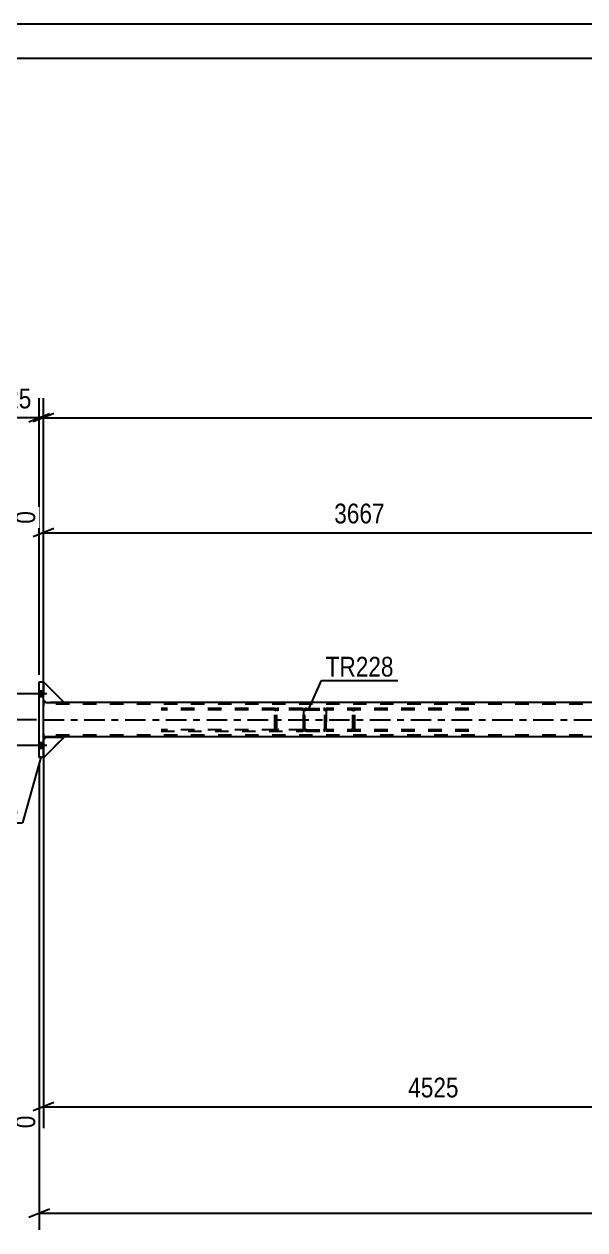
# Model space of a CAD drawing. Header units: millimetres. Extents: x -97 to 744, y -335 to 259.
# Drawn here: x 0 to 81.3, y 84.1 to 259.1 of the extents above; entities that cross this region are included whole.
import ezdxf

# ---------------------------------------------------------------- set-up
doc = ezdxf.new("R2010")
doc.units = ezdxf.units.MM
doc.linetypes.add('DXK_LINE_DOT2', pattern=[3.9198, 1.9599, -1.9599])
doc.linetypes.add('DXK_LINE_DOT3', pattern=[5.9187, 2.979, -0.9799, 0.9799, -0.9799])
doc.styles.add('Arial Narrow', font='ARIALN.TTF', dxfattribs={"height": 0.2})

# ---------------------------------------------------------------- blocks, each defined once
blk = doc.blocks.new('Unknown-761646924-1133')
at = {"color": 5, "linetype": 'Continuous'}
for p, q in [((743.61, 259.06), (-97.39, 259.06)), ((738.61, 254.06), (-92.39, 254.06))]:
    blk.add_line(p, q, dxfattribs=at)
blk = doc.blocks.new('Part-761646924-3802 - 3642')
at = {"color": 7, "linetype": 'DXK_LINE_DOT2'}
for p, q in [((43.99, 159.78), (43.83, 159.75)), ((43.83, 159.75), (43.83, 156.5)), ((43.83, 159.53), (43.88, 159.56)), ((43.88, 159.56), (43.99, 159.58)), ((64.5, 159.78), (43.99, 159.78)), ((64.5, 159.58), (43.99, 159.58)), ((47.63, 159.75), (47.42, 159.78)), ((47.42, 159.58), (47.52, 159.56)), ((47.67, 159.45), (47.69, 159.38)), ((47.69, 156.88), (47.69, 159.38)), ((47.97, 159.38), (47.93, 159.53)), ((47.97, 156.88), (47.97, 159.38)), ((43.88, 156.69), (43.83, 156.72)), ((43.83, 156.5), (43.99, 156.48)), ((43.99, 156.68), (43.88, 156.69)), ((64.5, 156.68), (43.99, 156.68)), ((64.5, 156.48), (43.99, 156.48)), ((47.52, 156.69), (47.42, 156.68)), ((47.42, 156.48), (47.63, 156.51)), ((47.69, 156.88), (47.67, 156.8)), ((47.93, 156.72), (47.97, 156.88))]:
    blk.add_line(p, q, dxfattribs=at)
for centre, radius, start, end in [((47.46, 159.32), 0.251, 32.4105, 75.4453), ((47.5, 159.26), 0.501, 32.4105, 75.4453), ((47.46, 156.93), 0.251, 284.5547, 327.5895), ((47.5, 156.99), 0.501, 284.5547, 327.5895)]:
    blk.add_arc(centre, radius, start, end, dxfattribs=at)
blk = doc.blocks.new('Bolt-761646924-3660 - 3642')
at = {"linetype": 'Continuous'}
for points in [[(2.18, 162.29), (2.18, 161.46), (2.8, 161.46), (2.8, 162.29)], [(2.18, 162.29), (2.18, 161.46), (2.8, 161.46), (2.8, 162.29)], [(2.18, 154.79), (2.18, 153.96), (2.8, 153.96), (2.8, 154.79)], [(2.18, 154.79), (2.18, 153.96), (2.8, 153.96), (2.8, 154.79)]]:
    blk.add_hatch(color=1, dxfattribs=at).paths.add_polyline_path(points)
at = {"color": 1, "linetype": 'Continuous'}
for p, q in [((3.28, 161.88), (0.3, 161.88)), ((3.28, 161.88), (0.3, 161.88)), ((2.8, 162.29), (2.18, 162.29)), ((2.8, 162.29), (2.18, 162.29)), ((2.8, 161.46), (2.18, 161.46)), ((2.8, 161.46), (2.18, 161.46)), ((3.28, 154.38), (0.3, 154.38)), ((3.28, 154.38), (0.3, 154.38)), ((2.8, 154.79), (2.18, 154.79)), ((2.8, 154.79), (2.18, 154.79)), ((2.8, 153.96), (2.18, 153.96)), ((2.8, 153.96), (2.18, 153.96))]:
    blk.add_line(p, q, dxfattribs=at)
blk = doc.blocks.new('Part-761646924-3656 - 3642')
at = {"color": 2, "linetype": 'Continuous'}
for p, q in [((5.8, 160.63), (2.8, 163.63)), ((2.8, 161), (3.18, 160.63)), ((3.18, 160.63), (5.8, 160.63))]:
    blk.add_line(p, q, dxfattribs=at)
at = {"color": 7, "linetype": 'DXK_LINE_DOT2'}
blk.add_line((2.8, 163.63), (2.8, 161), dxfattribs=at)
blk = doc.blocks.new('Part-761646924-3803 - 3642')
at = {"color": 7, "linetype": 'DXK_LINE_DOT2'}
for p, q in [((5.8, 160.63), (2.8, 163.63)), ((2.8, 163.63), (2.8, 161)), ((2.8, 161), (3.18, 160.63)), ((3.18, 160.63), (5.8, 160.63))]:
    blk.add_line(p, q, dxfattribs=at)
blk = doc.blocks.new('Part-761646924-3702 - 3642')
at = {"color": 7, "linetype": 'DXK_LINE_DOT2'}
for p, q in [((2.8, 155.23), (3.18, 155.61)), ((5.8, 155.61), (2.8, 152.61)), ((2.8, 152.61), (2.8, 155.23)), ((3.18, 155.61), (5.8, 155.61))]:
    blk.add_line(p, q, dxfattribs=at)
blk = doc.blocks.new('Part-761646924-3703 - 3642')
at = {"color": 2, "linetype": 'Continuous'}
for p, q in [((3.18, 155.61), (2.8, 155.23)), ((5.8, 155.61), (2.8, 152.61)), ((3.18, 155.61), (5.8, 155.61)), ((2.8, 152.61), (2.8, 152.63))]:
    blk.add_line(p, q, dxfattribs=at)
at = {"color": 7, "linetype": 'DXK_LINE_DOT2'}
blk.add_line((2.8, 155.23), (2.8, 152.63), dxfattribs=at)
blk = doc.blocks.new('Part-761646924-3704 - 3642')
at = {"color": 7, "linetype": 'DXK_LINE_DOT2'}
for p, q in [((2.8, 155.23), (3.18, 155.61)), ((5.8, 155.61), (2.8, 152.61)), ((2.8, 152.61), (2.8, 155.23)), ((3.18, 155.61), (5.8, 155.61))]:
    blk.add_line(p, q, dxfattribs=at)
blk = doc.blocks.new('Part-761646924-3833 - 3642')
at = {"color": 2, "linetype": 'Continuous'}
for p, q in [((2.18, 163.63), (2.8, 163.63)), ((2.18, 152.63), (2.18, 163.63)), ((2.8, 152.63), (2.8, 163.63)), ((2.8, 152.63), (2.18, 152.63))]:
    blk.add_line(p, q, dxfattribs=at)
blk = doc.blocks.new('Part-761646924-3839 - 3642')
at = {"color": 2, "linetype": 'Continuous'}
for p, q in [((3.18, 160.63), (2.8, 160.63)), ((2.8, 156.13), (2.8, 160.13)), ((94.46, 160.63), (5.8, 160.63)), ((115.93, 155.63), (2.8, 155.63))]:
    blk.add_line(p, q, dxfattribs=at)
at = {"color": 7, "linetype": 'DXK_LINE_DOT2'}
for p, q in [((2.8, 160.63), (2.8, 160.13)), ((2.8, 160.63), (2.8, 160.48)), ((347.58, 160.38), (2.8, 160.38)), ((5.8, 160.63), (3.18, 160.63)), ((2.8, 155.93), (2.8, 156.13)), ((2.8, 156.13), (2.8, 155.63)), ((347.58, 155.88), (2.8, 155.88))]:
    blk.add_line(p, q, dxfattribs=at)
at = {"color": 7, "linetype": 'DXK_LINE_DOT3'}
blk.add_line((2.8, 158.13), (347.58, 158.13), dxfattribs=at)
blk = doc.blocks.new('Part-761646924-3882 - 3642')
at = {"color": 7, "linetype": 'DXK_LINE_DOT2'}
for p, q in [((40.56, 159.53), (40.53, 159.38)), ((40.53, 156.88), (40.53, 159.38)), ((40.73, 159.38), (40.74, 159.45)), ((40.73, 156.88), (40.73, 159.38)), ((40.93, 159.78), (40.77, 159.75)), ((40.85, 159.56), (40.93, 159.58)), ((40.93, 159.78), (43.43, 159.78)), ((40.93, 159.58), (43.43, 159.58)), ((43.58, 159.75), (43.43, 159.78)), ((43.43, 159.58), (43.5, 159.56)), ((43.61, 159.45), (43.63, 159.38)), ((43.63, 156.88), (43.63, 159.38)), ((43.83, 159.38), (43.8, 159.53)), ((43.83, 156.88), (43.83, 159.38)), ((40.53, 156.88), (40.56, 156.72)), ((40.74, 156.8), (40.73, 156.88)), ((40.77, 156.51), (40.93, 156.48)), ((40.93, 156.68), (40.85, 156.69)), ((40.93, 156.68), (43.43, 156.68)), ((40.93, 156.48), (43.43, 156.48)), ((43.5, 156.69), (43.43, 156.68)), ((43.43, 156.48), (43.58, 156.51)), ((43.63, 156.88), (43.61, 156.8)), ((43.8, 156.72), (43.83, 156.88))]:
    blk.add_line(p, q, dxfattribs=at)
for centre, radius, start, end in [((40.93, 159.38), 0.4, 112.5, 157.5), ((40.93, 159.38), 0.2, 112.5, 157.5), ((43.43, 159.38), 0.2, 22.5, 67.5), ((43.43, 159.38), 0.4, 22.5, 67.5), ((40.93, 156.88), 0.4, 202.5, 247.5), ((40.93, 156.88), 0.2, 202.5, 247.5), ((43.43, 156.88), 0.2, 292.5, 337.5), ((43.43, 156.88), 0.4, 292.5, 337.5)]:
    blk.add_arc(centre, radius, start, end, dxfattribs=at)
blk = doc.blocks.new('Part-761646924-3884 - 3642')
at = {"color": 7, "linetype": 'DXK_LINE_DOT2'}
for p, q in [((5.8, 160.63), (2.8, 163.63)), ((2.8, 163.63), (2.8, 161)), ((2.8, 161), (3.18, 160.63)), ((3.18, 160.63), (5.8, 160.63))]:
    blk.add_line(p, q, dxfattribs=at)
blk = doc.blocks.new('Part-761646924-3893 - 3642')
at = {"color": 7, "linetype": 'DXK_LINE_DOT2'}
for p, q in [((40.37, 159.78), (19.85, 159.78)), ((40.37, 159.58), (19.85, 159.58)), ((36.43, 159.53), (36.38, 159.38)), ((36.38, 156.88), (36.38, 159.38)), ((36.66, 159.38), (36.68, 159.45)), ((36.66, 156.88), (36.66, 159.38)), ((36.93, 159.78), (36.72, 159.75)), ((36.83, 159.56), (36.93, 159.58)), ((40.37, 159.78), (40.53, 159.75)), ((40.37, 159.58), (40.47, 159.56)), ((40.47, 159.56), (40.53, 159.53)), ((40.53, 159.75), (40.53, 156.5)), ((40.37, 156.68), (19.85, 156.68)), ((19.85, 156.48), (40.37, 156.48)), ((36.38, 156.88), (36.43, 156.72)), ((36.68, 156.8), (36.66, 156.88)), ((36.72, 156.51), (36.93, 156.48)), ((36.93, 156.68), (36.83, 156.69)), ((40.47, 156.69), (40.37, 156.68)), ((40.37, 156.48), (40.53, 156.5)), ((40.53, 156.72), (40.47, 156.69))]:
    blk.add_line(p, q, dxfattribs=at)
for centre, radius, start, end in [((36.85, 159.26), 0.501, 104.5547, 147.5896), ((36.89, 159.32), 0.251, 104.5547, 147.5896), ((36.85, 156.99), 0.501, 212.4104, 255.4453), ((36.89, 156.93), 0.251, 212.4104, 255.4453)]:
    blk.add_arc(centre, radius, start, end, dxfattribs=at)
blk = doc.blocks.new('StraightDimension-761646924-4075 - 3642')
at = {"color": 7, "linetype": 'Continuous'}
for p, q in [((2.18, 164.63), (2.18, 204.8)), ((2.8, 163.13), (2.8, 204.8)), ((0.68, 201.35), (3.68, 202.55)), ((4.3, 202.55), (1.3, 201.35)), ((2.18, 201.95), (2.8, 201.95))]:
    blk.add_line(p, q, dxfattribs=at)
at = {"color": 0}
blk.add_wipeout([(1.65, 202.7), (1.65, 206.9), (-3.21, 206.9), (-3.21, 202.7)], dxfattribs=at)
at = {"color": 7, "linetype": 'Continuous'}
blk.add_line((2.18, 201.95), (-3.73, 201.95), dxfattribs=at)
blk.add_line((2.18, 201.95), (-3.73, 201.95), dxfattribs=at)
at = {"color": 3, "style": 'Arial Narrow'}
blk.add_text('25', height=2.863, dxfattribs=at).set_placement((-2.61, 203.3))
blk = doc.blocks.new('StraightDimension-761646924-4010 - 3642')
at = {"color": 7, "linetype": 'Continuous'}
for p, q in [((-7.71, 163.38), (-6.51, 160.38)), ((1.18, 161.88), (-9.96, 161.88)), ((-7.11, 158.13), (-7.11, 161.88)), ((-6.51, 156.63), (-7.71, 159.63)), ((1.8, 158.13), (-9.96, 158.13))]:
    blk.add_line(p, q, dxfattribs=at)
at = {"color": 0}
blk.add_wipeout([(-7.86, 169.09), (-12.06, 169.09), (-12.06, 162.4), (-7.86, 162.4)], dxfattribs=at)
at = {"color": 7, "linetype": 'Continuous'}
blk.add_line((-7.11, 161.88), (-7.11, 169.61), dxfattribs=at)
blk.add_line((-7.11, 161.88), (-7.11, 169.61), dxfattribs=at)
at = {"color": 3, "style": 'Arial Narrow'}
blk.add_text('150', height=2.863, rotation=90.0002, dxfattribs=at).set_placement((-8.46, 163))
blk = doc.blocks.new('StraightDimension-761646924-3935 - 3642')
at = {"color": 7, "linetype": 'Continuous'}
for p, q in [((94.46, 161.91), (94.46, 193.88)), ((2.8, 161.63), (2.8, 188.39)), ((4.3, 185.87), (1.3, 184.67)), ((92.96, 184.67), (95.96, 185.87)), ((2.8, 185.27), (94.46, 185.27))]:
    blk.add_line(p, q, dxfattribs=at)
at = {"color": 0, "linetype": 'Continuous'}
for points in [[(93.86, 194.48), (89.66, 194.48), (89.66, 185.97), (93.86, 185.97)], [(2.2, 188.99), (-2, 188.99), (-2, 185.97), (2.2, 185.97)]]:
    blk.add_wipeout(points, dxfattribs=at)
at = {"color": 0}
blk.add_wipeout([(52.89, 186.02), (52.89, 190.22), (44.38, 190.22), (44.38, 186.02)], dxfattribs=at)
at = {"color": 3, "linetype": 'Continuous', "style": 'Arial Narrow'}
for s, height, p in [('3667', 2.863, (93.26, 186.57)), ('0', 2.86, (1.6, 186.57))]:
    blk.add_text(s, height=height, rotation=90.0002, dxfattribs=at).set_placement(p)
at = {"color": 3, "style": 'Arial Narrow'}
blk.add_text('3667', height=2.863, dxfattribs=at).set_placement((44.98, 186.62))
blk = doc.blocks.new('StraightDimension-761646924-3977 - 3642')
at = {"color": 7, "linetype": 'Continuous'}
for p, q in [((2.8, 154.61), (2.8, 98.86)), ((115.93, 150.55), (115.93, 93.37)), ((4.3, 102.58), (1.3, 101.38)), ((2.8, 101.98), (115.93, 101.98)), ((114.43, 101.38), (117.43, 102.58))]:
    blk.add_line(p, q, dxfattribs=at)
at = {"color": 0}
blk.add_wipeout([(63.62, 102.73), (63.62, 106.93), (55.11, 106.93), (55.11, 102.73)], dxfattribs=at)
at = {"color": 0, "linetype": 'Continuous'}
for points in [[(2.2, 101.28), (-2, 101.28), (-2, 98.26), (2.2, 98.26)], [(115.33, 101.28), (111.13, 101.28), (111.13, 92.77), (115.33, 92.77)]]:
    blk.add_wipeout(points, dxfattribs=at)
at = {"color": 3, "style": 'Arial Narrow'}
blk.add_text('4525', height=2.863, dxfattribs=at).set_placement((55.71, 103.33))
at = {"color": 3, "linetype": 'Continuous', "style": 'Arial Narrow'}
for s, height, p in [('0', 2.86, (1.6, 98.86)), ('4525', 2.863, (114.73, 93.37))]:
    blk.add_text(s, height=height, rotation=90.0002, dxfattribs=at).set_placement(p)
blk = doc.blocks.new('StraightDimension-761646924-4019 - 3642')
at = {"color": 7, "linetype": 'Continuous'}
for p, q in [((-7.71, 159.63), (-6.51, 156.63)), ((1.8, 158.13), (-9.96, 158.13)), ((-7.11, 154.38), (-7.11, 158.13)), ((-6.51, 152.88), (-7.71, 155.88)), ((1.18, 154.38), (-9.96, 154.38))]:
    blk.add_line(p, q, dxfattribs=at)
at = {"color": 0}
blk.add_wipeout([(-7.86, 153.85), (-12.06, 153.85), (-12.06, 147.17), (-7.86, 147.17)], dxfattribs=at)
at = {"color": 7, "linetype": 'Continuous'}
blk.add_line((-7.11, 154.38), (-7.11, 146.64), dxfattribs=at)
blk.add_line((-7.11, 154.38), (-7.11, 146.64), dxfattribs=at)
at = {"color": 3, "style": 'Arial Narrow'}
blk.add_text('150', height=2.863, rotation=90.0002, dxfattribs=at).set_placement((-8.46, 147.77))
blk = doc.blocks.new('StraightDimension-761646924-4091 - 3642')
at = {"color": 7, "linetype": 'Continuous'}
for p, q in [((2.8, 163.13), (2.8, 204.8)), ((4.3, 202.55), (1.3, 201.35)), ((2.8, 201.95), (354.43, 201.95))]:
    blk.add_line(p, q, dxfattribs=at)
blk = doc.blocks.new('StraightDimension-761646924-4132 - 3642')
at = {"color": 7, "linetype": 'Continuous'}
for p, q in [((2.18, 151.63), (2.18, 84.11)), ((3.68, 87.11), (0.68, 85.91)), ((2.18, 86.51), (355.05, 86.51))]:
    blk.add_line(p, q, dxfattribs=at)
blk = doc.blocks.new('Mark-761646924-3829 - 3642')
at = {"color": 0}
blk.add_wipeout([(-0.84, 143.75), (-0.84, 146.75), (-7.05, 146.75), (-7.05, 143.75)], dxfattribs=at)
blk.add_wipeout([(-0.84, 143.75), (-0.84, 146.75), (-7.05, 146.75), (-7.05, 143.75)], dxfattribs=at)
at = {"color": 30, "linetype": 'Continuous'}
for p in [(2.46, 152.85), (-7.65, 143.15)]:
    blk.add_line(p, (-0.24, 143.15), dxfattribs=at)
at = {"color": 3, "style": 'Arial Narrow'}
blk.add_text('SP6', height=2.863, dxfattribs=at).set_placement((-7.05, 143.75))
blk = doc.blocks.new('Mark-761646924-3835 - 3642')
at = {"color": 0}
blk.add_wipeout([(53.59, 164.4), (53.59, 167.4), (43.73, 167.4), (43.73, 164.4)], dxfattribs=at)
blk.add_wipeout([(53.59, 164.4), (53.59, 167.4), (43.73, 167.4), (43.73, 164.4)], dxfattribs=at)
at = {"color": 30, "linetype": 'Continuous'}
for p, q in [((41.27, 159.69), (43.13, 163.8)), ((43.13, 163.8), (54.19, 163.8))]:
    blk.add_line(p, q, dxfattribs=at)
at = {"color": 3, "style": 'Arial Narrow'}
blk.add_text('TR228', height=2.863, dxfattribs=at).set_placement((43.73, 164.4))

msp = doc.modelspace()

# ---------------------------------------------------------------- block references
for name in ['Unknown-761646924-1133', 'Part-761646924-3833 - 3642', 'Part-761646924-3656 - 3642', 'Part-761646924-3803 - 3642', 'Part-761646924-3884 - 3642', 'Bolt-761646924-3660 - 3642', 'Part-761646924-3839 - 3642', 'Part-761646924-3893 - 3642', 'Part-761646924-3882 - 3642', 'Part-761646924-3802 - 3642', 'Part-761646924-3702 - 3642', 'Part-761646924-3703 - 3642', 'Part-761646924-3704 - 3642']:
    msp.add_blockref(name, (0, 0))

# ---------------------------------------------------------------- next in the draw order: block references
for name in ['StraightDimension-761646924-4075 - 3642', 'StraightDimension-761646924-3977 - 3642']:
    msp.add_blockref(name, (0, 0))

# ---------------------------------------------------------------- next in the draw order: block references
msp.add_blockref('StraightDimension-761646924-4010 - 3642', (0, 0))

# ---------------------------------------------------------------- next in the draw order: block references
for name in ['StraightDimension-761646924-3935 - 3642', 'StraightDimension-761646924-4019 - 3642']:
    msp.add_blockref(name, (0, 0))

# ---------------------------------------------------------------- next in the draw order: block references
for name in ['StraightDimension-761646924-4091 - 3642', 'StraightDimension-761646924-4132 - 3642']:
    msp.add_blockref(name, (0, 0))

# ---------------------------------------------------------------- next in the draw order: block references
for name in ['Mark-761646924-3835 - 3642', 'Mark-761646924-3829 - 3642']:
    msp.add_blockref(name, (0, 0))

doc.saveas('drawing.dxf')
